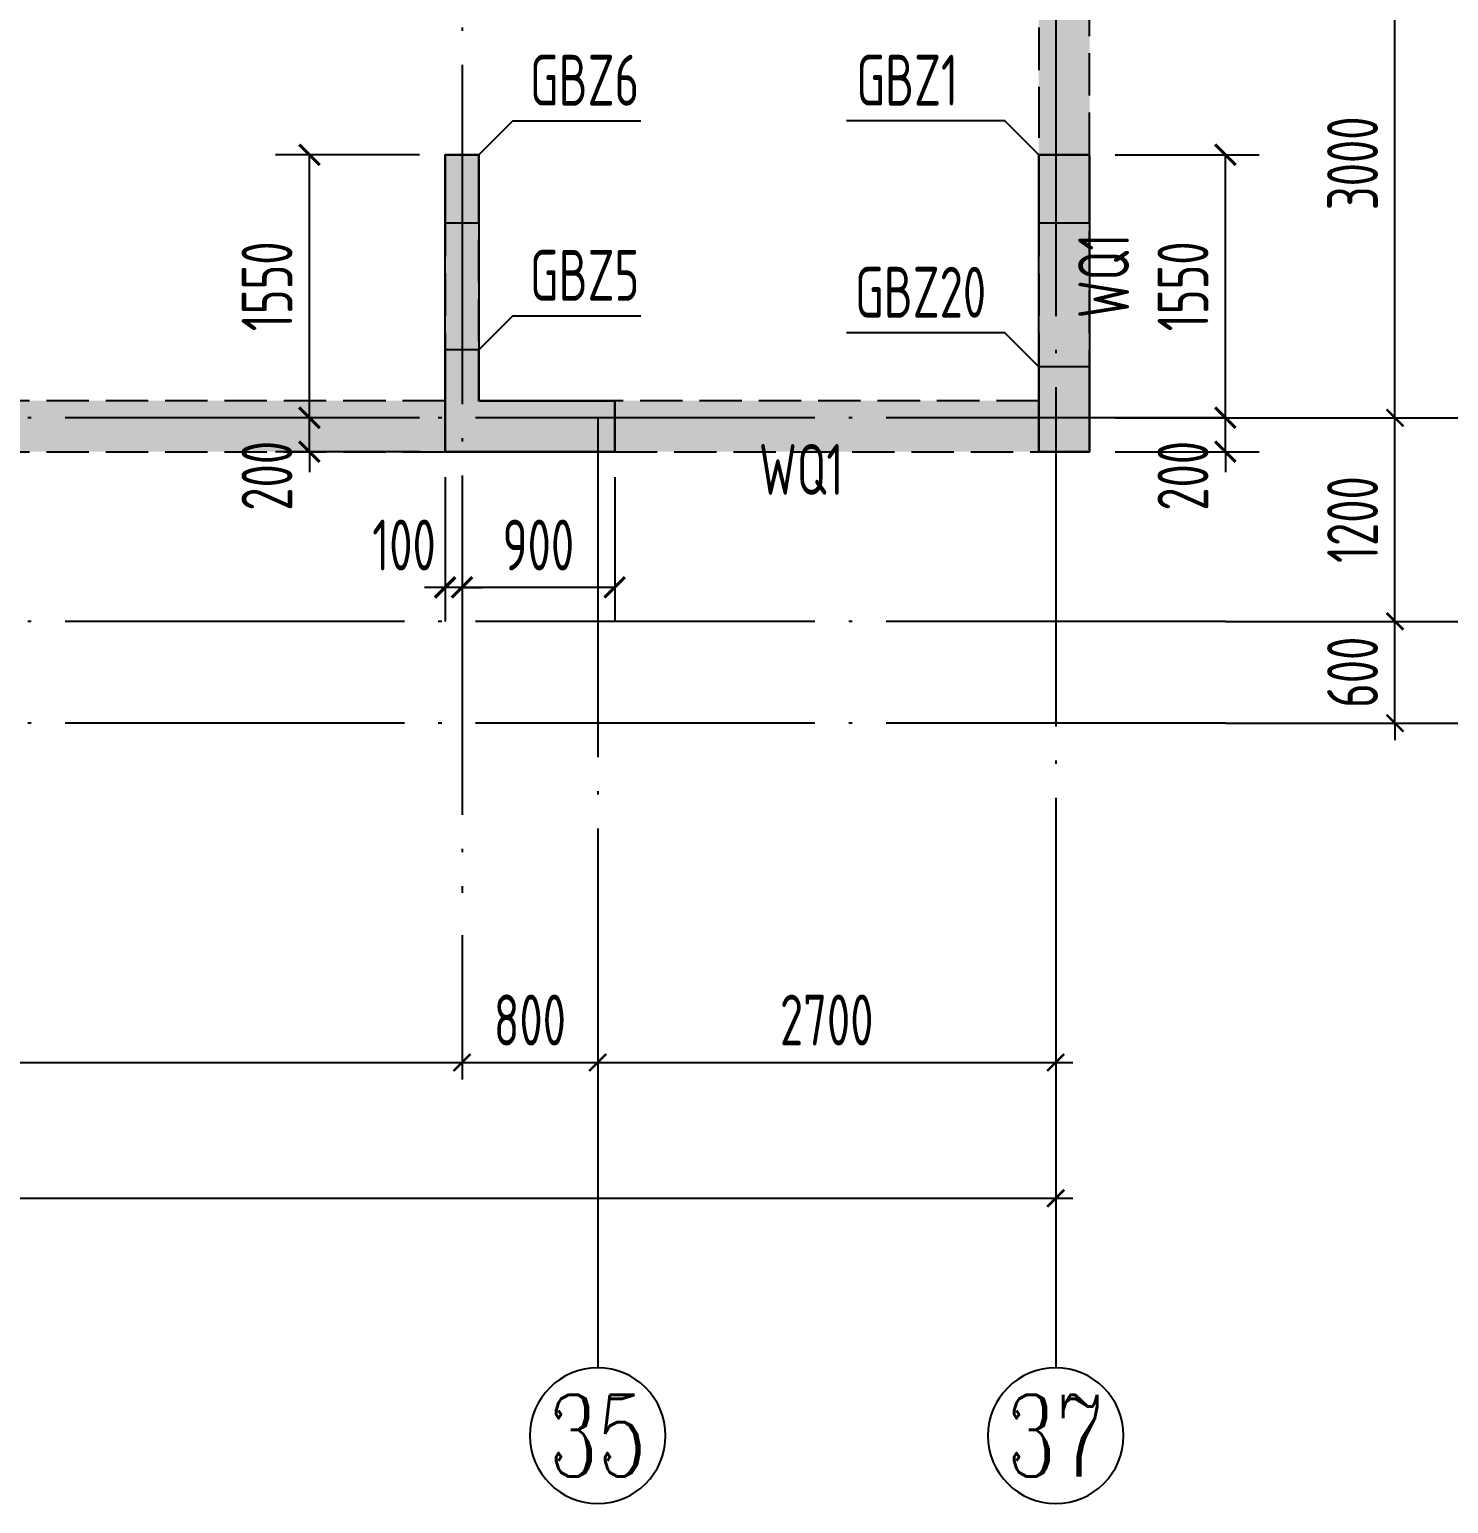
# Model space of a CAD drawing. Extents: x -668857 to 154266, y -275694 to 291306.
# Drawn here: x -295792 to -287427, y 198845 to 207534 of the extents above; entities that cross this region are included whole.
import ezdxf
from ezdxf.enums import TextEntityAlignment as Align

# ---------------------------------------------------------------- set-up
doc = ezdxf.new("R2010")
doc.units = 0
doc.header["$LTSCALE"] = 1000
doc.linetypes.add('DASH', pattern=[0.35, 0.25, -0.1])
doc.linetypes.add('DOTE', pattern=[2.42, 2, -0.2, 0.02, -0.2])
doc.layers.get('0').update_dxf_attribs({"linetype": 'CONTINUOUS'})
doc.layers.get('DEFPOINTS').update_dxf_attribs({"linetype": 'CONTINUOUS'})
for name, color, linetype in [('A-AXIS', 1, 'CONTINUOUS'), ('A-DOTE', 10, 'DOTE'), ('AXIS_NUM', 7, 'CONTINUOUS'), ('COLU_DE_TEXT', 7, 'CONTINUOUS'), ('LABEL', 1, 'CONTINUOUS'), ('S-Q墙填充', 252, 'CONTINUOUS'), ('S-Q墙实线', 6, 'CONTINUOUS'), ('S-Q墙标注', 3, 'CONTINUOUS'), ('S-Q墙虚线', 6, 'DASH'), ('S-X详图填充', 252, 'CONTINUOUS'), ('S-X详图实线', 4, 'CONTINUOUS'), ('S-Y一般标注', 3, 'CONTINUOUS')]:
    doc.layers.add(name, color=color, linetype=linetype)
doc.styles.add('TSSD_Axis', font='complex.shx', dxfattribs={"width": 0.7, "bigfont": 'hztxt.shx'})
doc.styles.add('TSSD_DIMENSION', font='Tssdeng.shx', dxfattribs={"width": 0.7, "bigfont": 'tssdchn.shx'})
doc.styles.add('TSSD_REIN', font='tssdeng.shx', dxfattribs={"width": 0.7, "height": 300, "bigfont": 'tssdchn.shx'})
doc.styles.add('结构文字', font='zstxt.shx', dxfattribs={"width": 0.7, "bigfont": 'zshz.shx'})
doc.dimstyles.new('STRUCK', dxfattribs={"dimtxt": 400, "dimasz": 121, "dimexe": 200, "dimexo": 150, "dimgap": 115, "dimtad": 1, "dimdec": 0, "dimdsep": 46, "dimtxsty": '结构文字', "dimblk": 'ARCHTICK', "dimcen": 400, "dimclrd": 3, "dimclre": 3, "dimclrt": 7, "dimadec": 0, "dimazin": 0, "dimtfac": 1, "dimtdec": 0, "dimtix": 1, "dimtmove": 2, "dimatfit": 3, "dimldrblk": '_DIMX', "dimfxl": 0, "dimtolj": 1, "dimtzin": 0, "dimarcsym": 0})
doc.dimstyles.new('TSSD_100_100', dxfattribs={"dimtxt": 300, "dimasz": 100, "dimexe": 100, "dimexo": 250, "dimgap": 100, "dimtad": 1, "dimdec": 0, "dimzin": 0, "dimdsep": 46, "dimtxsty": 'TSSD_DIMENSION', "dimblk": 'ARCHTICK', "dimcen": 0, "dimdle": 100, "dimclrt": 7, "dimadec": 0, "dimazin": 0, "dimtfac": 1, "dimtdec": 0, "dimtix": 1, "dimtmove": 2, "dimatfit": 3, "dimldrblk": 'ARCHTICK', "dimfxl": 0, "dimtolj": 1, "dimtzin": 0, "dimarcsym": 0})

# ---------------------------------------------------------------- blocks, each defined once
blk = doc.blocks.new('_ArchTick')
at = {"color": 0, "linetype": 'ByBlock', "const_width": 0.15}
blk.add_lwpolyline([(-0.5, -0.5), (0.5, 0.5)], dxfattribs=at)
blk = doc.blocks.new('*D125')
at = {"layer": 'DEFPOINTS', "color": 0}
for p in [(45300, 3600), (51100, 3600), (51100, 2600)]:
    blk.add_point(p, dxfattribs=at)
at = {"layer": 'S-Y一般标注', "color": 0, "lineweight": -2}
for p, q in [((45300, 3350), (45300, 2500)), ((51100, 3350), (51100, 2500)), ((45200, 2600), (51200, 2600))]:
    blk.add_line(p, q, dxfattribs=at)
at = {"layer": 'S-Y一般标注', "color": 0, "lineweight": -2, "xscale": 100, "yscale": 100, "zscale": 100, "rotation": 180}
blk.add_blockref('_ArchTick', (45300, 2600), dxfattribs=at)
at = {"layer": 'S-Y一般标注', "color": 0, "lineweight": -2, "xscale": 100, "yscale": 100, "zscale": 100}
blk.add_blockref('_ArchTick', (51100, 2600), dxfattribs=at)
at = {"layer": 'S-Y一般标注', "color": 7, "insert": (48200, 2850), "char_height": 300, "attachment_point": 5, "style": 'TSSD_DIMENSION'}
blk.add_mtext('\\A1;5800', dxfattribs=at)
blk = doc.blocks.new('ts_axno')
at = {"color": 0, "linetype": 'ByBlock', "lineweight": -2}
blk.add_circle((0, 0), 0.5, dxfattribs=at)
at = {"color": 0, "linetype": 'ByBlock', "lineweight": -2, "style": 'TSSD_Axis', "width": 0.7}
blk.add_attdef('A', text='', height=0.6, dxfattribs=at).set_placement((0, 0), align=Align.MIDDLE_CENTER)
blk = doc.blocks.new('*D126')
at = {"layer": 'DEFPOINTS', "color": 0}
for p in [(51100, 3600), (51900, 3600), (51900, 2600)]:
    blk.add_point(p, dxfattribs=at)
at = {"layer": 'S-Y一般标注', "color": 0, "lineweight": -2}
for p, q in [((51100, 3350), (51100, 2500)), ((51900, 3350), (51900, 2500)), ((51000, 2600), (52000, 2600))]:
    blk.add_line(p, q, dxfattribs=at)
at = {"layer": 'S-Y一般标注', "color": 0, "lineweight": -2, "xscale": 100, "yscale": 100, "zscale": 100, "rotation": 180}
blk.add_blockref('_ArchTick', (51100, 2600), dxfattribs=at)
at = {"layer": 'S-Y一般标注', "color": 0, "lineweight": -2, "xscale": 100, "yscale": 100, "zscale": 100}
blk.add_blockref('_ArchTick', (51900, 2600), dxfattribs=at)
at = {"layer": 'S-Y一般标注', "color": 7, "insert": (51500, 2850), "char_height": 300, "attachment_point": 5, "style": 'TSSD_DIMENSION'}
blk.add_mtext('\\A1;800', dxfattribs=at)
blk = doc.blocks.new('*D127')
at = {"layer": 'DEFPOINTS', "color": 0}
for p in [(51900, 3600), (54600, 3600), (54600, 2600)]:
    blk.add_point(p, dxfattribs=at)
at = {"layer": 'S-Y一般标注', "color": 0, "lineweight": -2}
for p, q in [((51900, 3350), (51900, 2500)), ((54600, 3350), (54600, 2500)), ((51800, 2600), (54700, 2600))]:
    blk.add_line(p, q, dxfattribs=at)
at = {"layer": 'S-Y一般标注', "color": 0, "lineweight": -2, "xscale": 100, "yscale": 100, "zscale": 100, "rotation": 180}
blk.add_blockref('_ArchTick', (51900, 2600), dxfattribs=at)
at = {"layer": 'S-Y一般标注', "color": 0, "lineweight": -2, "xscale": 100, "yscale": 100, "zscale": 100}
blk.add_blockref('_ArchTick', (54600, 2600), dxfattribs=at)
at = {"layer": 'S-Y一般标注', "color": 7, "insert": (53250, 2850), "char_height": 300, "attachment_point": 5, "style": 'TSSD_DIMENSION'}
blk.add_mtext('\\A1;2700', dxfattribs=at)
blk = doc.blocks.new('*D128')
at = {"layer": 'DEFPOINTS', "color": 0}
for p in [(4600, 3600), (54600, 3600), (54600, 1800)]:
    blk.add_point(p, dxfattribs=at)
at = {"layer": 'S-Y一般标注', "color": 0, "lineweight": -2}
for p, q in [((4600, 3350), (4600, 1700)), ((54600, 3350), (54600, 1700)), ((4500, 1800), (54700, 1800))]:
    blk.add_line(p, q, dxfattribs=at)
at = {"layer": 'S-Y一般标注', "color": 0, "lineweight": -2, "xscale": 100, "yscale": 100, "zscale": 100, "rotation": 180}
blk.add_blockref('_ArchTick', (4600, 1800), dxfattribs=at)
at = {"layer": 'S-Y一般标注', "color": 0, "lineweight": -2, "xscale": 100, "yscale": 100, "zscale": 100}
blk.add_blockref('_ArchTick', (54600, 1800), dxfattribs=at)
at = {"layer": 'S-Y一般标注', "color": 7, "insert": (29600, 2050), "char_height": 300, "attachment_point": 5, "style": 'TSSD_DIMENSION'}
blk.add_mtext('\\A1;50000', dxfattribs=at)
blk = doc.blocks.new('*D133')
at = {"layer": 'DEFPOINTS', "color": 0}
for p in [(55600, 5200), (56600, 5200), (55600, 4600)]:
    blk.add_point(p, dxfattribs=at)
at = {"layer": 'S-Y一般标注', "color": 0, "lineweight": -2}
for p, q in [((56600, 5200), (56600, 5300)), ((55850, 5200), (56700, 5200)), ((56600, 4600), (56600, 5200)), ((55850, 4600), (56700, 4600)), ((56600, 4600), (56600, 4500))]:
    blk.add_line(p, q, dxfattribs=at)
at = {"layer": 'S-Y一般标注', "color": 0, "lineweight": -2, "xscale": 100, "yscale": 100, "zscale": 100}
for p, rotation in [((56600, 5200), 270), ((56600, 4600), 90)]:
    blk.add_blockref('_ArchTick', p, dxfattribs=dict(at, rotation=rotation))
at = {"layer": 'S-Y一般标注', "color": 7, "insert": (56350, 4900), "char_height": 300, "attachment_point": 5, "rotation": 90, "style": 'TSSD_DIMENSION'}
blk.add_mtext('\\A1;600', dxfattribs=at)
blk = doc.blocks.new('*D139')
at = {"layer": 'DEFPOINTS', "color": 0}
for p in [(55600, 20100), (57400, 20100), (55600, 4600)]:
    blk.add_point(p, dxfattribs=at)
at = {"layer": 'S-Y一般标注', "color": 0, "lineweight": -2}
for p, q in [((57400, 4500), (57400, 20200)), ((55850, 20100), (57500, 20100)), ((55850, 4600), (57500, 4600))]:
    blk.add_line(p, q, dxfattribs=at)
at = {"layer": 'S-Y一般标注', "color": 0, "lineweight": -2, "xscale": 100, "yscale": 100, "zscale": 100}
for p, rotation in [((57400, 20100), 90), ((57400, 4600), 270)]:
    blk.add_blockref('_ArchTick', p, dxfattribs=dict(at, rotation=rotation))
at = {"layer": 'S-Y一般标注', "color": 7, "insert": (57150, 12350), "char_height": 300, "attachment_point": 5, "rotation": 90, "style": 'TSSD_DIMENSION'}
blk.add_mtext('\\A1;15500', dxfattribs=at)
blk = doc.blocks.new('*D143')
at = {"layer": 'DEFPOINTS', "color": 0}
for p in [(55600, 6400), (56600, 6400), (55600, 5200)]:
    blk.add_point(p, dxfattribs=at)
at = {"layer": 'S-Y一般标注', "color": 0, "lineweight": -2}
for p, q in [((56600, 5100), (56600, 6500)), ((55850, 6400), (56700, 6400)), ((55850, 5200), (56700, 5200))]:
    blk.add_line(p, q, dxfattribs=at)
at = {"layer": 'S-Y一般标注', "color": 0, "lineweight": -2, "xscale": 100, "yscale": 100, "zscale": 100}
for p, rotation in [((56600, 6400), 90), ((56600, 5200), 270)]:
    blk.add_blockref('_ArchTick', p, dxfattribs=dict(at, rotation=rotation))
at = {"layer": 'S-Y一般标注', "color": 7, "insert": (56350, 5800), "char_height": 300, "attachment_point": 5, "rotation": 90, "style": 'TSSD_DIMENSION'}
blk.add_mtext('\\A1;1200', dxfattribs=at)
blk = doc.blocks.new('*D144')
at = {"layer": 'DEFPOINTS', "color": 0}
for p in [(55600, 9400), (56600, 9400), (55600, 6400)]:
    blk.add_point(p, dxfattribs=at)
at = {"layer": 'S-Y一般标注', "color": 0, "lineweight": -2}
for p, q in [((56600, 6300), (56600, 9500)), ((55850, 9400), (56700, 9400)), ((55850, 6400), (56700, 6400))]:
    blk.add_line(p, q, dxfattribs=at)
at = {"layer": 'S-Y一般标注', "color": 0, "lineweight": -2, "xscale": 100, "yscale": 100, "zscale": 100}
for p, rotation in [((56600, 9400), 90), ((56600, 6400), 270)]:
    blk.add_blockref('_ArchTick', p, dxfattribs=dict(at, rotation=rotation))
at = {"layer": 'S-Y一般标注', "color": 7, "insert": (56350, 7900), "char_height": 300, "attachment_point": 5, "rotation": 90, "style": 'TSSD_DIMENSION'}
blk.add_mtext('\\A1;3000', dxfattribs=at)
blk = doc.blocks.new('*D608')
at = {"layer": 'DEFPOINTS', "color": 0}
for p in [(-289542.3, 205245.4), (-288742.3, 205245.4), (-289542.3, 205045.4)]:
    blk.add_point(p, dxfattribs=at)
at = {"layer": 'S-Q墙标注', "color": 3, "lineweight": -2}
for p, q in [((-288742.3, 205245.4), (-288742.3, 205366.4)), ((-289392.3, 205245.4), (-288542.3, 205245.4)), ((-288742.3, 205045.4), (-288742.3, 205245.4)), ((-289392.3, 205045.4), (-288542.3, 205045.4)), ((-288742.3, 205045.4), (-288742.3, 204924.4))]:
    blk.add_line(p, q, dxfattribs=at)
at = {"layer": 'S-Q墙标注', "color": 3, "lineweight": -2, "xscale": 121, "yscale": 121, "zscale": 121}
for p, rotation in [((-288742.3, 205245.4), 270), ((-288742.3, 205045.4), 90)]:
    blk.add_blockref('_ArchTick', p, dxfattribs=dict(at, rotation=rotation))
at = {"layer": 'S-Q墙标注', "color": 7, "insert": (-288992.3, 204903.5), "char_height": 300, "attachment_point": 5, "rotation": 90, "style": 'TSSD_REIN'}
blk.add_mtext('\\A1;200', dxfattribs=at)
blk = doc.blocks.new('_DIMX')
blk.add_line((-150, 0), (150, 0))
at = {"const_width": 50}
blk.add_lwpolyline([(-70, -70), (70, 70)], dxfattribs=at)
blk = doc.blocks.new('*D609')
at = {"layer": 'DEFPOINTS', "color": 0}
for p in [(-289542.3, 206795.4), (-288742.3, 206795.4), (-289542.3, 205245.4)]:
    blk.add_point(p, dxfattribs=at)
at = {"layer": 'S-Q墙标注', "color": 3, "lineweight": -2}
for p, q in [((-289392.3, 206795.4), (-288542.3, 206795.4)), ((-288742.3, 205245.4), (-288742.3, 206795.4)), ((-289392.3, 205245.4), (-288542.3, 205245.4))]:
    blk.add_line(p, q, dxfattribs=at)
at = {"layer": 'S-Q墙标注', "color": 3, "lineweight": -2, "xscale": 121, "yscale": 121, "zscale": 121}
for p, rotation in [((-288742.3, 206795.4), 90), ((-288742.3, 205245.4), 270)]:
    blk.add_blockref('_ArchTick', p, dxfattribs=dict(at, rotation=rotation))
at = {"layer": 'S-Q墙标注', "color": 7, "insert": (-288992.3, 206020.4), "char_height": 300, "attachment_point": 5, "rotation": 90, "style": 'TSSD_REIN'}
blk.add_mtext('\\A1;1550', dxfattribs=at)
blk = doc.blocks.new('*D612')
at = {"layer": 'DEFPOINTS', "color": 0}
for p in [(-294142.3, 205245.4), (-293342.3, 205245.4), (-293342.3, 205045.4)]:
    blk.add_point(p, dxfattribs=at)
at = {"layer": 'S-Q墙标注', "color": 3, "lineweight": -2}
for p, q in [((-294142.3, 205245.4), (-294142.3, 205366.4)), ((-293492.3, 205245.4), (-294342.3, 205245.4)), ((-294142.3, 205045.4), (-294142.3, 205245.4)), ((-293492.3, 205045.4), (-294342.3, 205045.4)), ((-294142.3, 205045.4), (-294142.3, 204924.4))]:
    blk.add_line(p, q, dxfattribs=at)
at = {"layer": 'S-Q墙标注', "color": 3, "lineweight": -2, "xscale": 121, "yscale": 121, "zscale": 121}
for p, rotation in [((-294142.3, 205245.4), 270), ((-294142.3, 205045.4), 90)]:
    blk.add_blockref('_ArchTick', p, dxfattribs=dict(at, rotation=rotation))
at = {"layer": 'S-Q墙标注', "color": 7, "insert": (-294392.3, 204903.5), "char_height": 300, "attachment_point": 5, "rotation": 90, "style": 'TSSD_REIN'}
blk.add_mtext('\\A1;200', dxfattribs=at)
blk = doc.blocks.new('*D613')
at = {"layer": 'DEFPOINTS', "color": 0}
for p in [(-294142.3, 206795.4), (-293342.3, 206795.4), (-293342.3, 205245.4)]:
    blk.add_point(p, dxfattribs=at)
at = {"layer": 'S-Q墙标注', "color": 3, "lineweight": -2}
for p, q in [((-293492.3, 206795.4), (-294342.3, 206795.4)), ((-294142.3, 205245.4), (-294142.3, 206795.4)), ((-293492.3, 205245.4), (-294342.3, 205245.4))]:
    blk.add_line(p, q, dxfattribs=at)
at = {"layer": 'S-Q墙标注', "color": 3, "lineweight": -2, "xscale": 121, "yscale": 121, "zscale": 121}
for p, rotation in [((-294142.3, 206795.4), 90), ((-294142.3, 205245.4), 270)]:
    blk.add_blockref('_ArchTick', p, dxfattribs=dict(at, rotation=rotation))
at = {"layer": 'S-Q墙标注', "color": 7, "insert": (-294392.3, 206020.4), "char_height": 300, "attachment_point": 5, "rotation": 90, "style": 'TSSD_REIN'}
blk.add_mtext('\\A1;1550', dxfattribs=at)
blk = doc.blocks.new('*D614')
at = {"layer": 'DEFPOINTS', "color": 0}
for p in [(-293242.3, 205045.4), (-292342.3, 205045.4), (-293242.3, 204245.4)]:
    blk.add_point(p, dxfattribs=at)
at = {"layer": 'S-Q墙标注', "color": 3, "lineweight": -2}
for p, q in [((-293242.3, 204895.4), (-293242.3, 204045.4)), ((-292342.3, 204895.4), (-292342.3, 204045.4)), ((-292342.3, 204245.4), (-293242.3, 204245.4))]:
    blk.add_line(p, q, dxfattribs=at)
at = {"layer": 'S-Q墙标注', "color": 3, "lineweight": -2, "xscale": 121, "yscale": 121, "zscale": 121, "rotation": 180}
blk.add_blockref('_ArchTick', (-293242.3, 204245.4), dxfattribs=at)
at = {"layer": 'S-Q墙标注', "color": 3, "lineweight": -2, "xscale": 121, "yscale": 121, "zscale": 121}
blk.add_blockref('_ArchTick', (-292342.3, 204245.4), dxfattribs=at)
at = {"layer": 'S-Q墙标注', "color": 7, "insert": (-292792.3, 204495.4), "char_height": 300, "attachment_point": 5, "style": 'TSSD_REIN'}
blk.add_mtext('\\A1;900', dxfattribs=at)
blk = doc.blocks.new('*D615')
at = {"layer": 'DEFPOINTS', "color": 0}
for p in [(-293342.3, 205045.4), (-293242.3, 205045.4), (-293342.3, 204245.4)]:
    blk.add_point(p, dxfattribs=at)
at = {"layer": 'S-Q墙标注', "color": 3, "lineweight": -2}
for p, q in [((-293342.3, 204895.4), (-293342.3, 204045.4)), ((-293242.3, 204895.4), (-293242.3, 204045.4)), ((-293342.3, 204245.4), (-293463.3, 204245.4)), ((-293242.3, 204245.4), (-293342.3, 204245.4)), ((-293242.3, 204245.4), (-293121.3, 204245.4))]:
    blk.add_line(p, q, dxfattribs=at)
at = {"layer": 'S-Q墙标注', "color": 3, "lineweight": -2, "xscale": 121, "yscale": 121, "zscale": 121}
blk.add_blockref('_ArchTick', (-293342.3, 204245.4), dxfattribs=at)
at = {"layer": 'S-Q墙标注', "color": 3, "lineweight": -2, "xscale": 121, "yscale": 121, "zscale": 121, "rotation": 180}
blk.add_blockref('_ArchTick', (-293242.3, 204245.4), dxfattribs=at)
at = {"layer": 'S-Q墙标注', "color": 7, "insert": (-293584.3, 204495.4), "char_height": 300, "attachment_point": 5, "style": 'TSSD_REIN'}
blk.add_mtext('\\A1;100', dxfattribs=at)
blk = doc.blocks.new('20210726.16350016')
at = {"layer": 'A-AXIS'}
for p, q in [((55600, 6400), (58400, 6400)), ((55600, 5200), (58400, 5200)), ((55600, 4600), (58400, 4600)), ((51900, 3600), (51900, 800)), ((54600, 3600), (54600, 800))]:
    blk.add_line(p, q, dxfattribs=at)
at = {"layer": 'A-DOTE'}
for p, q in [((54600, 21100), (54600, 3600)), ((51100, 10900), (51100, 3600)), ((55600, 6400), (3600, 6400)), ((51900, 6400), (51900, 3600)), ((55600, 5200), (3600, 5200)), ((55600, 4600), (3600, 4600))]:
    blk.add_line(p, q, dxfattribs=at)
at = {"layer": 'A-AXIS'}
ref = blk.add_blockref('ts_axno', (51900, 400), dxfattribs=dict(at, xscale=-800, yscale=800, zscale=800, rotation=180))
ref.add_attrib('22', '35', dxfattribs={"layer": 'AXIS_NUM', "height": 480, "style": 'TSSD_Axis', "width": 0.7}).set_placement((51900, 400), align=Align.MIDDLE_CENTER)
ref = blk.add_blockref('ts_axno', (54600, 400), dxfattribs=dict(at, xscale=-800, yscale=800, zscale=800, rotation=180))
ref.add_attrib('23', '37', dxfattribs={"layer": 'AXIS_NUM', "height": 480, "style": 'TSSD_Axis', "width": 0.7}).set_placement((54600, 400), align=Align.MIDDLE_CENTER)
at = {"layer": 'S-Y一般标注'}
for base, p1, p2, picture, middle in [((57400, 20100), (55600, 4600), (55600, 20100), '*D139', (57150, 12350)), ((56600, 9400), (55600, 6400), (55600, 9400), '*D144', (56350, 7900)), ((56600, 6400), (55600, 5200), (55600, 6400), '*D143', (56350, 5800)), ((56600, 5200), (55600, 4600), (55600, 5200), '*D133', (56350, 4900))]:
    dim = blk.add_linear_dim(base=base, p1=p1, p2=p2, angle=90, dimstyle='TSSD_100_100', dxfattribs=at)
    dim.commit()
    dim.dimension.update_dxf_attribs({"geometry": picture, "text_midpoint": middle})
for base, p1, p2, picture, middle in [((54600, 1800), (4600, 3600), (54600, 3600), '*D128', (29600, 2050)), ((51100, 2600), (45300, 3600), (51100, 3600), '*D125', (48200, 2850)), ((51900, 2600), (51100, 3600), (51900, 3600), '*D126', (51500, 2850)), ((54600, 2600), (51900, 3600), (54600, 3600), '*D127', (53250, 2850))]:
    dim = blk.add_linear_dim(base=base, p1=p1, p2=p2, dimstyle='TSSD_100_100', dxfattribs=at)
    dim.commit()
    dim.dimension.update_dxf_attribs({"geometry": picture, "text_midpoint": middle})

msp = doc.modelspace()

# ---------------------------------------------------------------- hatches: boundary and pattern name
at = {"layer": 'S-Q墙填充', "ltscale": 0.5}
h = msp.add_hatch(dxfattribs=at)
h.set_pattern_fill('ARMORED', color=252, scale=30, style=0)
h.set_pattern_definition([(50, (-388806.07, 175277.25), (215.17805, -18.82564), [22.5, -247.5]), (355, (-388806.07, 175277.25), (-41.6254, 225.65764), [18, -198]), (100.4514, (-388788.14, 175275.68), (173.5528, 206.83186), [19.12206, -210.34263]), (46.1842, (-388806.07, 175337.25), (320.1723, -49.6557), [33.75, -371.25]), (96.6356, (-388779.4, 175333.12), (280.3988, 292.2354), [28.6831, -315.5139]), (351.1842, (-388806.07, 175337.25), (280.3986, 292.2356), [27, -297]), (21, (-388776.07, 175322.25), (179.07212, -120.78567), [22.5, -247.5]), (326, (-388776.07, 175322.25), (72.9946, 217.545), [18, -198]), (71.4514, (-388761.15, 175312.19), (252.0668, 96.75915), [19.12206, -210.34263]), (37.5, (-388806.07, 175277.25), (3.647957, 99.868156), [0, -195.6, 0, -201, 0, -198.75]), (7.5, (-388806.07, 175277.25), (78.92086, 118.32351), [0, -114.6, 0, -191.1, 0, -75.75]), (327.5, (-388872.97, 175277.25), (160.14673, -6.76646), [0, -75, 0, -234, 0, -310.5]), (317.5, (-388902.97, 175277.25), (174.95585, 30.0315), [0, -97.5, 0, -155.4, 0, -220.5]), (45, (-388806.07, 175277.25), (-106.06602, 106.06602), [])])
h.paths.add_polyline_path([(-297742.24, 214545.39), (-298392.15, 214545.39), (-300042.22, 214545.4), (-300642.44, 214545.39), (-300642.58, 214795.4), (-303842.17, 214795.4), (-303842.26, 214545.39), (-304442.18, 214545.4), (-306042.41, 214545.39), (-306742.33, 214545.39), (-306742.33, 213545.39), (-306742.33, 212745.39), (-319442.34, 212745.39), (-319892.34, 212745.39), (-320792.42, 212745.39), (-321242.33, 212745.39), (-322742.33, 212745.39), (-322742.33, 213545.39), (-322742.33, 214545.39), (-323392.24, 214545.39), (-325042.72, 214545.4), (-325642.33, 214545.39), (-325642.33, 214795.39), (-328842.33, 214795.39), (-328842.33, 214545.39), (-329442.45, 214545.4), (-331042.41, 214545.39), (-331742.33, 214545.39), (-331742.33, 213545.39), (-331742.33, 212745.39), (-339942.33, 212745.39), (-339942.33, 209745.4), (-339942.32, 207145.39), (-339942.32, 205045.39), (-337142.31, 205045.39), (-330642.27, 205045.39), (-330642.32, 203845.39), (-329592.33, 203845.39), (-327242.31, 203845.39), (-324692.33, 203845.39), (-323842.33, 203845.39), (-323842.38, 205045.27), (-318242.34, 205045.39), (-317342.34, 205045.39), (-314742.34, 205045.39), (-312142.31, 205045.39), (-311242.32, 205045.39), (-305642.31, 205045.39), (-305642.31, 203845.39), (-304592.33, 203845.39), (-302242.34, 203845.39), (-299892.33, 203845.39), (-298842.34, 203845.39), (-298842.34, 205045.39), (-293242.34, 205045.39), (-292342.34, 205045.39), (-289542.34, 205045.39), (-289542.34, 212745.39), (-291142.42, 212745.39), (-291542.34, 212745.39), (-294442.32, 212745.39), (-294892.32, 212745.39), (-295792.42, 212745.39), (-296242.34, 212745.39), (-297742.24, 212745.39), (-297742.24, 213545.39)])
h.paths.add_polyline_path([(-339642.33, 209645.4), (-338942.32, 209645.4), (-338942.32, 209845.4), (-339642.33, 209845.4), (-339642.33, 212445.39), (-339242.33, 212445.39), (-338342.23, 212445.39), (-338042.32, 212445.39), (-338042.3, 211795.39), (-337842.3, 211795.39), (-337842.32, 212445.39), (-335142.32, 212445.39), (-335142.32, 209645.4), (-334942.32, 209645.4), (-334942.32, 212445.39), (-334592.32, 212445.39), (-333692.23, 212445.39), (-333342.32, 212445.39), (-333342.32, 211645.39), (-333142.32, 211645.39), (-333142.32, 212445.39), (-331442.33, 212445.39), (-331442.33, 213545.39), (-331442.33, 214245.39), (-331042.41, 214245.39), (-329442.45, 214245.4), (-328742.33, 214245.39), (-328742.33, 213045.39), (-328542.33, 213045.39), (-328542.33, 214345.39), (-328542.33, 214495.39), (-325942.33, 214495.39), (-325942.33, 214345.39), (-325942.33, 213045.39), (-325742.33, 213045.39), (-325742.33, 214245.39), (-325042.72, 214245.4), (-323392.24, 214245.39), (-323042.33, 214245.39), (-323042.33, 213545.39), (-323042.33, 212445.39), (-321342.33, 212445.39), (-321342.33, 211645.39), (-321142.33, 211645.39), (-321142.33, 212445.39), (-320792.42, 212445.39), (-319892.34, 212445.39), (-319542.34, 212445.39), (-319542.34, 209645.4), (-319342.34, 209645.4), (-319342.34, 212445.39), (-316642.34, 212445.39), (-316642.34, 209645.4), (-316442.34, 209645.4), (-316442.34, 212445.39), (-316142.42, 212445.39), (-315142.33, 212445.39), (-314842.33, 212445.39), (-314842.34, 212445.39), (-314642.34, 212445.39), (-314642.33, 212445.39), (-314342.33, 212445.39), (-313342.23, 212445.39), (-313042.32, 212445.39), (-313042.32, 209645.2), (-312842.32, 209645.2), (-312842.32, 212445.39), (-310142.33, 212445.39), (-310142.33, 209645.4), (-309942.33, 209645.4), (-309942.33, 212445.39), (-309592.33, 212445.39), (-308692.23, 212445.39), (-308342.33, 212445.39), (-308342.33, 211645.4), (-308142.33, 211645.4), (-308142.33, 212445.39), (-306442.33, 212445.39), (-306442.33, 213545.39), (-306442.33, 214245.39), (-306042.41, 214245.39), (-304442.18, 214245.4), (-303742.33, 214245.39), (-303742.33, 213045.39), (-303542.33, 213045.39), (-303542.33, 214495.4), (-300942.33, 214495.4), (-300942.33, 213045.39), (-300742.33, 213045.39), (-300742.33, 214245.39), (-300042.22, 214245.4), (-298392.15, 214245.39), (-298042.24, 214245.39), (-298042.24, 213545.39), (-298042.24, 212445.39), (-296342.34, 212445.39), (-296342.34, 211645.39), (-296142.34, 211645.39), (-296142.34, 212445.39), (-295792.42, 212445.39), (-294892.32, 212445.39), (-294542.32, 212445.39), (-294542.32, 209645.4), (-294342.32, 209645.4), (-294342.32, 212445.39), (-291642.34, 212445.39), (-291642.34, 211795.42), (-291442.34, 211795.42), (-291442.34, 212445.39), (-291142.42, 212445.39), (-290242.32, 212445.39), (-289842.33, 212445.39), (-289842.33, 209845.4), (-290542.33, 209845.4), (-290542.33, 209645.4), (-289842.33, 209645.4), (-289842.34, 207145.39), (-289842.34, 205345.39), (-292342.34, 205345.39), (-293142.34, 205345.39), (-293142.34, 206795.39), (-293342.34, 206795.39), (-293342.34, 205345.39), (-298842.34, 205345.39), (-298842.34, 205595.39), (-299142.34, 205595.39), (-299142.34, 205245.39), (-299142.34, 204145.39), (-299892.33, 204145.39), (-302242.34, 204145.39), (-304592.33, 204145.39), (-305342.31, 204145.39), (-305342.31, 205245.39), (-305342.31, 205595.39), (-305642.31, 205595.39), (-305642.31, 205345.39), (-311142.32, 205345.39), (-311142.32, 206795.39), (-311342.32, 206795.39), (-311342.32, 205345.39), (-312142.31, 205345.39), (-314742.34, 205345.39), (-317342.34, 205345.39), (-318142.34, 205345.39), (-318142.34, 206795.39), (-318342.34, 206795.39), (-318342.34, 205345.39), (-323842.33, 205345.27), (-323842.3, 205595.37), (-324142.34, 205595.4), (-324142.39, 205245.27), (-324142.34, 204145.39), (-324692.33, 204145.39), (-327242.31, 204145.39), (-329592.33, 204145.39), (-330342.31, 204145.39), (-330342.27, 205245.27), (-330342.31, 205595.4), (-330642.32, 205595.37), (-330642.28, 205345.27), (-336142.32, 205345.39), (-336142.32, 206795.39), (-336342.32, 206795.39), (-336342.32, 205345.39), (-337142.31, 205345.39), (-339642.32, 205345.39), (-339642.32, 207145.39)], flags=16)
at = {"layer": 'S-X详图填充'}
h = msp.add_hatch(color=256, dxfattribs=at)
h.dxf.hatch_style = 1
h.paths.add_polyline_path([(-293342.34, 206395.42), (-293142.34, 206395.42), (-293142.34, 206795.42), (-293342.34, 206795.42)])
h = msp.add_hatch(color=256, dxfattribs=at)
h.dxf.hatch_style = 1
h.paths.add_polyline_path([(-289842.3, 206395.42), (-289542.31, 206395.42), (-289542.31, 206795.42), (-289842.3, 206795.42)])
h = msp.add_hatch(color=256, dxfattribs=at)
h.dxf.hatch_style = 1
h.paths.add_polyline_path([(-293142.34, 205645.42), (-293342.34, 205645.42), (-293342.33, 205045.39), (-292342.34, 205045.39), (-292342.34, 205345.39), (-293142.34, 205345.39)])
h = msp.add_hatch(color=256, dxfattribs=at)
h.dxf.hatch_style = 1
h.paths.add_polyline_path([(-289542.34, 205545.42), (-289842.33, 205545.42), (-289842.33, 205045.39), (-289542.34, 205045.39)])

# ---------------------------------------------------------------- linework, layer by layer
at = {"layer": 'LABEL'}
for points in [[(-293142.36, 206795.42), (-292942.36, 206995.42), (-292188.73, 206995.42)], [(-289842.3, 206795.39), (-290042.3, 206995.39), (-290975.87, 206995.39)], [(-293142.35, 205645.4), (-292942.35, 205845.4), (-292188.6, 205845.4)], [(-289842.31, 205545.39), (-290042.31, 205745.39), (-290975.87, 205745.39)]]:
    msp.add_lwpolyline(points, dxfattribs=at)
at = {"layer": 'S-Q墙实线', "ltscale": 0.5}
for points in [[(-293142.33, 206795.39), (-293142.33, 205345.39), (-292342.33, 205345.39), (-292342.33, 205045.39), (-293342.33, 205045.39), (-293342.33, 206795.39), (-293142.33, 206795.39)], [(-289842.33, 205045.39), (-289842.33, 206795.39), (-289542.34, 206795.39), (-289542.34, 205045.39), (-289842.33, 205045.39)]]:
    msp.add_lwpolyline(points, dxfattribs=at)
at = {"layer": 'S-Q墙虚线', "color": 6}
for points in [[(-298842.34, 205045.39), (-293242.34, 205045.39), (-292342.34, 205045.39), (-289542.34, 205045.39), (-289542.34, 212745.39), (-291142.42, 212745.39), (-291542.34, 212745.39), (-294442.32, 212745.39), (-294892.32, 212745.39), (-295792.42, 212745.39)], [(-289842.33, 209645.4), (-289842.34, 207145.39), (-289842.34, 205345.39), (-292342.34, 205345.39), (-293142.34, 205345.39), (-293142.34, 206795.39), (-293342.34, 206795.39), (-293342.34, 205345.39), (-298842.34, 205345.39)]]:
    msp.add_lwpolyline(points, dxfattribs=at)
at = {"layer": 'S-X详图实线'}
for points in [[(-293342.34, 206395.42), (-293142.34, 206395.42), (-293142.34, 206795.42), (-293342.34, 206795.42), (-293342.34, 206395.42)], [(-289842.3, 206395.42), (-289542.31, 206395.42), (-289542.31, 206795.42), (-289842.3, 206795.42), (-289842.3, 206395.42)], [(-293142.34, 205645.42), (-293342.34, 205645.42), (-293342.33, 205045.39), (-292342.34, 205045.39), (-292342.34, 205345.39), (-293142.34, 205345.39), (-293142.34, 205645.42)], [(-289542.34, 205545.42), (-289842.33, 205545.42), (-289842.33, 205045.39), (-289542.34, 205045.39), (-289542.34, 205545.42)]]:
    msp.add_lwpolyline(points, close=True, dxfattribs=at)

# ---------------------------------------------------------------- block references
at = {"layer": 'A-DOTE'}
msp.add_blockref('20210726.16350016', (-344342.33, 198845.35), dxfattribs=at)

# ---------------------------------------------------------------- texts
at = {"layer": 'COLU_DE_TEXT', "style": 'TSSD_REIN', "width": 0.7}
for s, p in [('GBZ6', (-292842.36, 206995.42)), ('GBZ1', (-290917.69, 206995.39)), ('GBZ5', (-292842.35, 205845.4)), ('GBZ20', (-290925.77, 205745.39))]:
    msp.add_text(s, height=300, dxfattribs=at).set_placement(p, align=Align.BOTTOM_LEFT)
at = {"layer": 'S-Q墙标注', "style": 'TSSD_REIN', "width": 0.7}
msp.add_text('WQ1', height=300, rotation=89.999998, dxfattribs=at).set_placement((-289220.09, 206081.45), align=Align.BOTTOM_CENTER)
msp.add_text('WQ1', height=300, dxfattribs=at).set_placement((-291242.89, 204701.09), align=Align.BOTTOM_CENTER)

# ---------------------------------------------------------------- dimensions: what is measured, and where the dimension line sits
at = {"layer": 'S-Q墙标注'}
for base, p1, p2, angle, picture, middle in [((-294142.34, 206795.39), (-293342.34, 205245.39), (-293342.34, 206795.39), 90, '*D613', (-294392.34, 206020.39)), ((-288742.34, 206795.35), (-289542.34, 205245.39), (-289542.34, 206795.35), 90, '*D609', (-288992.34, 206020.37)), ((-293242.32, 204245.39), (-292342.33, 205045.39), (-293242.32, 205045.39), 180, '*D614', (-292792.32, 204495.39))]:
    dim = msp.add_linear_dim(base=base, p1=p1, p2=p2, angle=angle, dimstyle='STRUCK', override={"dimtxt": 300, "dimgap": 100, "dimtxsty": 'TSSD_REIN'}, dxfattribs=at)
    dim.commit()
    dim.dimension.update_dxf_attribs({"geometry": picture, "text_midpoint": middle})
for base, p1, p2, angle, picture, middle in [((-294142.34, 205245.39), (-293342.34, 205045.39), (-293342.34, 205245.39), 90, '*D612', (-294392.34, 204903.47)), ((-288742.34, 205245.39), (-289542.34, 205045.39), (-289542.34, 205245.39), 90, '*D608', (-288992.34, 204903.47)), ((-293342.33, 204245.39), (-293242.32, 205045.39), (-293342.33, 205045.39), 180, '*D615', (-293584.25, 204495.39))]:
    dim = msp.add_linear_dim(base=base, p1=p1, p2=p2, angle=angle, dimstyle='STRUCK', override={"dimtxt": 300, "dimgap": 100, "dimtxsty": 'TSSD_REIN'}, dxfattribs=at)
    dim.commit()
    dim.dimension.update_dxf_attribs({"geometry": picture, "text_midpoint": middle, "dimtype": 160})

doc.saveas('drawing.dxf')
